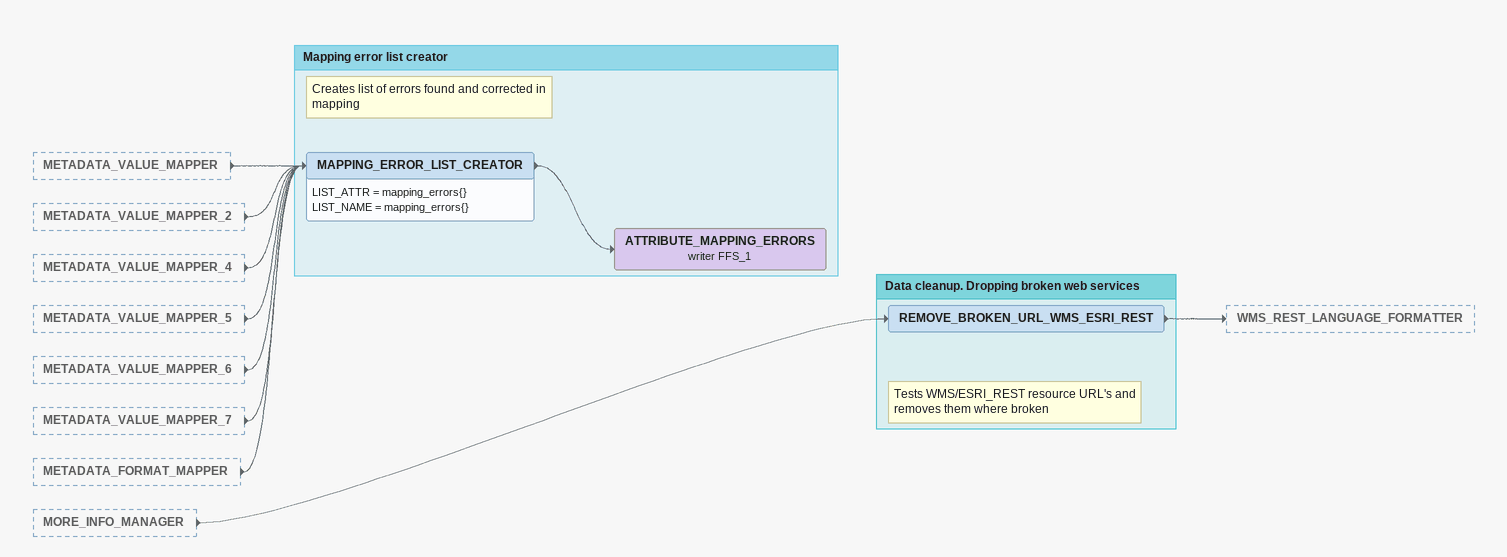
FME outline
METADATA_VALUE_MAPPER [outside]
    -> MAPPING_ERROR_LIST_CREATOR
METADATA_VALUE_MAPPER_2 [outside]
    -> MAPPING_ERROR_LIST_CREATOR
METADATA_VALUE_MAPPER_4 [outside]
    -> MAPPING_ERROR_LIST_CREATOR
METADATA_VALUE_MAPPER_5 [outside]
    -> MAPPING_ERROR_LIST_CREATOR
METADATA_VALUE_MAPPER_6 [outside]
    -> MAPPING_ERROR_LIST_CREATOR
METADATA_VALUE_MAPPER_7 [outside]
    -> MAPPING_ERROR_LIST_CREATOR
METADATA_FORMAT_MAPPER [outside]
    -> MAPPING_ERROR_LIST_CREATOR
MORE_INFO_MANAGER [outside]
    -> REMOVE_BROKEN_URL_WMS_ESRI_REST

Bookmark: Mapping error list creator
Note: Creates list of errors found and corrected in mapping
MAPPING_ERROR_LIST_CREATOR
    LIST_ATTR = mapping_errors{}
    LIST_NAME = mapping_errors{}
    -> ATTRIBUTE_MAPPING_ERRORS (writer FFS_1)
ATTRIBUTE_MAPPING_ERRORS (writer FFS_1)

Bookmark: Data cleanup. Dropping broken web services
Note: Tests WMS/ESRI_REST resource URL's and removes them where broken
REMOVE_BROKEN_URL_WMS_ESRI_REST
    -> WMS_REST_LANGUAGE_FORMATTER
